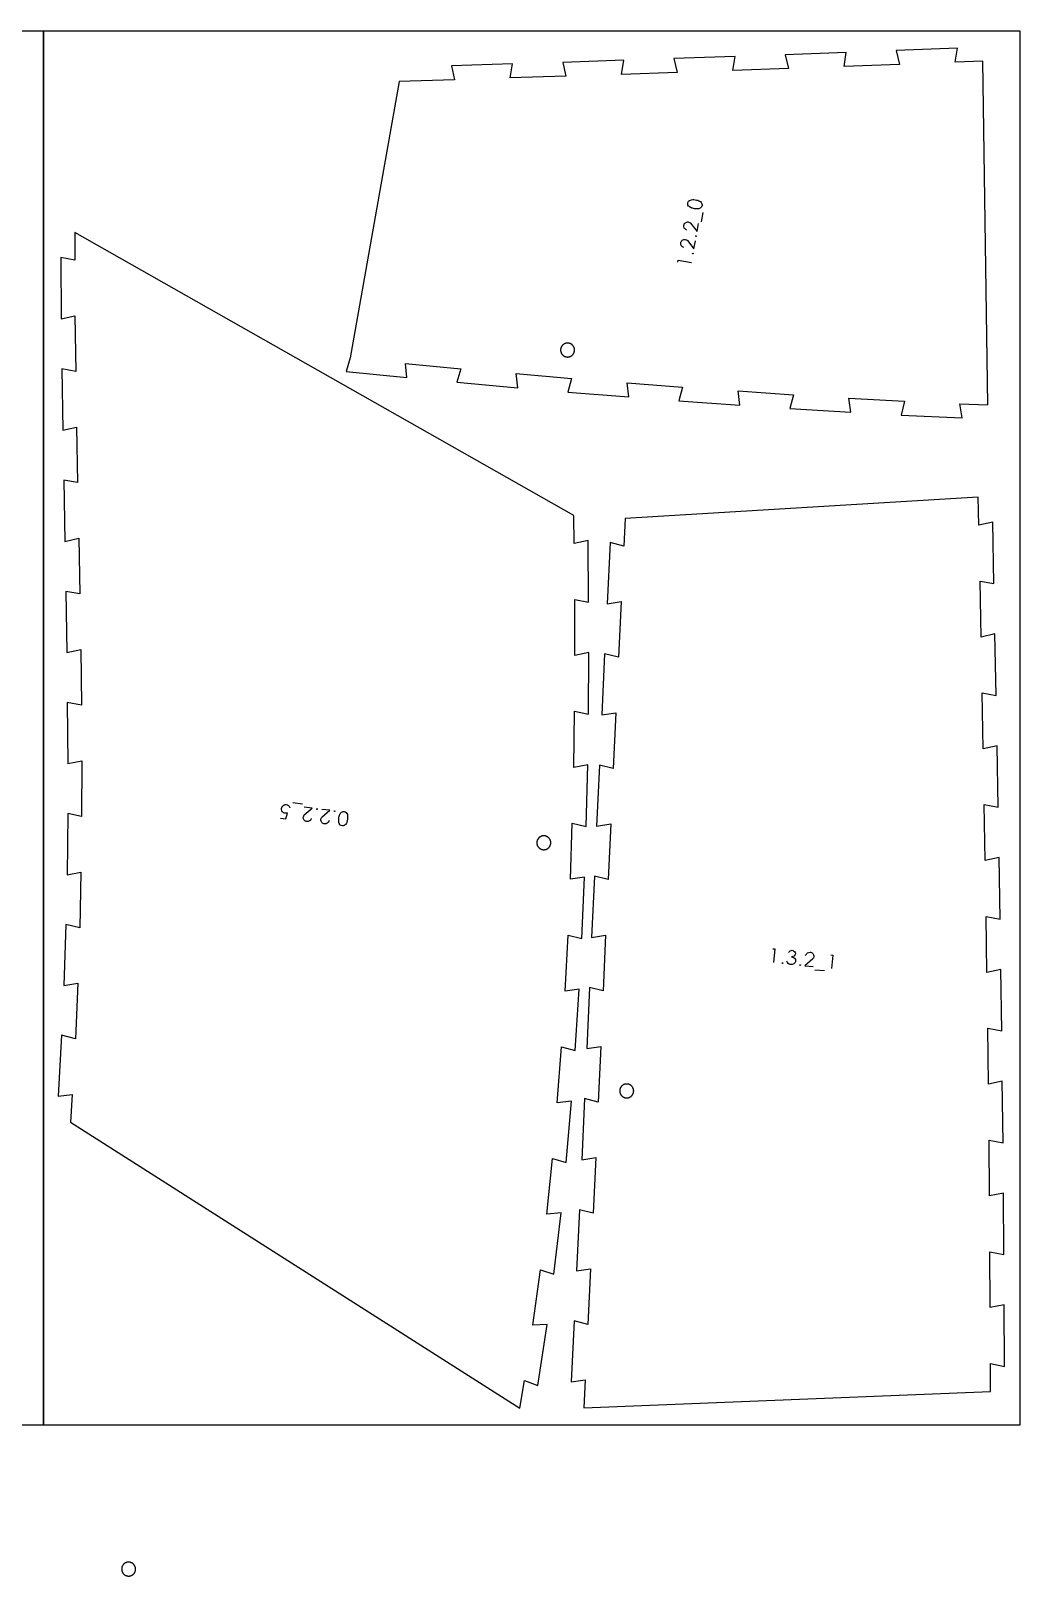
# Model space of a CAD drawing. Header units: millimetres. Extents: x 0 to 7990, y -2108 to -1000.
# Drawn here: x 3491 to 4195, y -2108 to -1000 of the extents above; entities that cross this region are included whole.
import ezdxf

# ---------------------------------------------------------------- set-up
doc = ezdxf.new("R2010")
doc.units = ezdxf.units.MM
doc.header["$MEASUREMENT"] = 0
for name, color, linetype, true_color in [('Default', 18, 'Continuous', 0x000000), ('nest$l_engrave_text', 5, 'Continuous', 0x0000ff), ('nest$l_inner_cut', 3, 'Continuous', 0x00ff00), ('nest$l_outer_cut', 1, 'Continuous', 0xff0000)]:
    doc.layers.add(name, color=color, linetype=linetype, true_color=true_color)

msp = doc.modelspace()

# ---------------------------------------------------------------- linework, layer by layer
at = {"layer": 'Default'}
for points in [[(2800, -2000), (2800, -1000), (3500, -1000), (3500, -2000)], [(3500, -2000), (3500, -1000), (4200, -1000), (4200, -2000)]]:
    msp.add_lwpolyline(points, close=True, dxfattribs=at)
at = {"layer": 'nest$l_engrave_text'}
for points in [[(3971.4, -1126.7), (3970.8, -1127.1), (3970, -1127.5), (3969, -1127.7), (3968.9, -1127.7), (3968.6, -1127.7), (3968.3, -1127.7), (3967.9, -1127.6), (3966.7, -1127.5), (3965.4, -1127.2), (3965, -1127.1), (3964.6, -1126.9), (3964.4, -1126.9), (3964.3, -1126.8), (3963.2, -1126.2), (3962.8, -1125.8), (3962.6, -1125.6), (3962.1, -1124.9), (3962, -1124.2), (3962, -1123.5), (3962.2, -1122.7), (3962.6, -1122), (3963.2, -1121.6), (3964, -1121.3), (3964.6, -1121.1), (3965.5, -1121), (3966.3, -1121), (3967.3, -1121.2), (3968.3, -1121.3), (3969.1, -1121.5), (3969.9, -1121.8), (3970.4, -1122.1), (3971, -1122.4), (3971.5, -1123), (3971.9, -1123.5), (3972.1, -1124), (3972.2, -1124.7), (3972.2, -1125.2), (3972, -1126)], [(3967.6, -1147.1), (3967.7, -1147), (3967.8, -1147), (3968, -1147), (3968, -1147.2), (3967.9, -1147.4), (3967.8, -1147.4), (3967.6, -1147.3)], [(3965.4, -1159.7), (3965.4, -1159.6), (3965.6, -1159.5), (3965.8, -1159.6), (3965.8, -1159.8), (3965.7, -1160), (3965.5, -1160), (3965.4, -1159.9)], [(3696.1, -1558.3), (3696, -1558.2), (3695.9, -1558), (3696, -1557.9), (3696.2, -1557.8), (3696.3, -1557.9), (3696.4, -1558.1), (3696.3, -1558.3)], [(3708.8, -1559.9), (3708.6, -1559.8), (3708.6, -1559.6), (3708.7, -1559.4), (3708.9, -1559.4), (3709, -1559.5), (3709, -1559.7), (3709, -1559.8)], [(3717, -1560.6), (3717.5, -1561.2), (3717.9, -1562), (3718.1, -1563), (3718.1, -1563.1), (3718.1, -1563.3), (3718.1, -1563.7), (3718.1, -1564.1), (3718, -1565.3), (3717.8, -1566.6), (3717.7, -1567.1), (3717.6, -1567.4), (3717.5, -1567.7), (3717.5, -1567.8), (3717.3, -1568.3), (3716.9, -1568.9), (3716.6, -1569.3), (3716.4, -1569.5), (3715.7, -1570), (3715, -1570.2), (3714.3, -1570.2), (3713.5, -1570), (3712.8, -1569.6), (3712.4, -1569.1), (3712, -1568.4), (3711.8, -1567.7), (3711.7, -1566.8), (3711.7, -1566.1), (3711.7, -1565), (3711.8, -1564), (3712, -1563.2), (3712.2, -1562.4), (3712.4, -1561.9), (3712.8, -1561.3), (3713.3, -1560.7), (3713.8, -1560.3), (3714.3, -1560.1), (3714.9, -1559.9), (3715.5, -1559.9), (3716.3, -1560.1)], [(4029.9, -1668.4), (4030.1, -1668.4), (4030.1, -1668.6), (4030, -1668.8), (4029.9, -1668.8), (4029.7, -1668.7), (4029.7, -1668.6), (4029.7, -1668.4)], [(4042.6, -1669.7), (4042.8, -1669.8), (4042.8, -1669.9), (4042.7, -1670.1), (4042.6, -1670.2), (4042.4, -1670.1), (4042.3, -1669.9), (4042.4, -1669.7)]]:
    msp.add_lwpolyline(points, close=True, dxfattribs=at)
for points in [[(3971.9, -1136.9), (3973.1, -1130.2)], [(3961.3, -1142.8), (3960.9, -1142.6), (3960.3, -1142.2), (3959.9, -1141.8), (3959.5, -1141.4), (3959.2, -1140.5), (3959.1, -1139.5), (3959.3, -1138.9), (3959.5, -1138.4), (3959.8, -1138), (3960.3, -1137.6), (3961.3, -1137.1), (3961.8, -1137), (3962.3, -1137), (3963.3, -1137.3), (3963.5, -1137.5), (3963.7, -1137.5), (3964, -1137.8), (3968.6, -1143.8), (3969.7, -1138.1)], [(3959.1, -1155.4), (3958.7, -1155.1), (3958.1, -1154.8), (3957.6, -1154.4), (3957.3, -1153.9), (3957, -1153), (3956.9, -1152), (3957.1, -1151.5), (3957.3, -1151), (3957.6, -1150.5), (3958, -1150.1), (3959.1, -1149.7), (3959.6, -1149.6), (3960.1, -1149.6), (3961.1, -1149.9), (3961.3, -1150), (3961.5, -1150.1), (3961.8, -1150.4), (3966.4, -1156.4), (3967.4, -1150.6)], [(3954.8, -1165.9), (3955.1, -1164.5), (3964.7, -1166.2)], [(3670, -1564.6), (3673.7, -1565), (3675.1, -1561), (3674.5, -1561), (3673.6, -1561.1), (3672.8, -1561), (3672.2, -1560.7), (3671.6, -1560.4), (3671.2, -1560), (3670.8, -1559.3), (3670.6, -1558.5), (3670.6, -1557.8), (3670.9, -1557), (3671.2, -1556.3), (3671.7, -1555.7), (3672.4, -1555.2), (3673.2, -1554.9), (3674.1, -1554.8), (3674.9, -1555.1), (3675.6, -1555.5), (3676.2, -1556.1), (3676.4, -1556.6), (3676.6, -1557), (3676.6, -1557.1)], [(3685.7, -1554.5), (3678.9, -1553.7)], [(3692.1, -1564.8), (3691.9, -1565.2), (3691.6, -1565.9), (3691.2, -1566.3), (3690.8, -1566.6), (3689.9, -1567), (3688.9, -1567.1), (3688.4, -1567), (3687.8, -1566.8), (3687.4, -1566.5), (3686.9, -1566.1), (3686.4, -1565.1), (3686.3, -1564.6), (3686.3, -1564.1), (3686.6, -1563.1), (3686.7, -1562.8), (3686.7, -1562.7), (3687, -1562.3), (3692.7, -1557.4), (3686.9, -1556.7)], [(3704.8, -1566.3), (3704.6, -1566.8), (3704.3, -1567.4), (3703.9, -1567.8), (3703.4, -1568.2), (3702.6, -1568.6), (3701.6, -1568.7), (3701, -1568.6), (3700.5, -1568.4), (3700, -1568.1), (3699.6, -1567.7), (3699.1, -1566.7), (3699, -1566.1), (3698.9, -1565.6), (3699.2, -1564.7), (3699.3, -1564.4), (3699.4, -1564.3), (3699.7, -1563.9), (3705.4, -1559), (3699.6, -1558.3)], [(4023, -1658.3), (4024.4, -1658.4), (4023.4, -1668.2)], [(4034.2, -1661), (4034.8, -1660.2), (4035.3, -1659.8), (4036.1, -1659.5), (4036.9, -1659.4), (4037.8, -1659.7), (4038.5, -1660.2), (4039, -1661), (4039.1, -1661.9), (4038.8, -1662.8), (4038.2, -1663.5), (4037.3, -1663.8), (4036.4, -1664), (4037.7, -1664.5), (4038.6, -1665.1), (4039.1, -1665.9), (4039.3, -1666.9), (4039.1, -1667.6), (4038.9, -1668.2), (4038.5, -1668.7), (4038, -1669.1), (4036.9, -1669.6), (4035.4, -1669.6), (4034.6, -1669.4), (4033.9, -1668.8), (4033.5, -1668.2), (4033.1, -1667.2)], [(4046.5, -1663.2), (4046.7, -1662.7), (4047, -1662.1), (4047.4, -1661.6), (4047.8, -1661.3), (4048.7, -1660.9), (4049.7, -1660.7), (4050.2, -1660.8), (4050.7, -1661), (4051.2, -1661.3), (4051.6, -1661.7), (4052.2, -1662.7), (4052.3, -1663.3), (4052.4, -1663.8), (4052.1, -1664.7), (4052, -1665), (4051.9, -1665.1), (4051.6, -1665.5), (4046, -1670.5), (4051.8, -1671.1)], [(4053.1, -1673.3), (4059.9, -1674)], [(4064.6, -1662.6), (4066, -1662.8), (4065, -1672.5)]]:
    msp.add_lwpolyline(points, dxfattribs=at)
at = {"layer": 'nest$l_inner_cut'}
for points in [[(3876.7, -1223.9), (3876.5, -1223.9), (3876.3, -1223.9), (3876.1, -1223.9), (3876, -1223.9), (3875.8, -1223.9), (3875.6, -1223.9), (3875.4, -1223.9), (3875.3, -1223.9), (3875.1, -1223.9), (3874.9, -1223.9), (3874.8, -1224), (3874.6, -1224), (3874.4, -1224.1), (3874.3, -1224.1), (3874.1, -1224.2), (3873.9, -1224.2), (3873.8, -1224.3), (3873.6, -1224.4), (3873.5, -1224.4), (3873.3, -1224.5), (3873.2, -1224.6), (3873, -1224.7), (3872.9, -1224.8), (3872.7, -1224.9), (3872.6, -1225), (3872.5, -1225.1), (3872.3, -1225.3), (3872.2, -1225.4), (3872.1, -1225.5), (3872, -1225.6), (3871.9, -1225.8), (3871.8, -1225.9), (3871.7, -1226), (3871.6, -1226.2), (3871.5, -1226.3), (3871.4, -1226.5), (3871.3, -1226.6), (3871.2, -1226.8), (3871.2, -1227), (3871.1, -1227.1), (3871, -1227.3), (3871, -1227.4), (3870.9, -1227.6), (3870.9, -1227.8), (3870.9, -1228), (3870.8, -1228.1), (3870.8, -1228.3), (3870.8, -1228.5), (3870.8, -1228.6), (3870.8, -1228.8), (3870.8, -1229), (3870.8, -1229.2), (3870.8, -1229.3), (3870.8, -1229.5), (3870.9, -1229.7), (3870.9, -1229.9), (3870.9, -1230), (3871, -1230.2), (3871, -1230.4), (3871.1, -1230.5), (3871.1, -1230.7), (3871.2, -1230.8), (3871.3, -1231), (3871.3, -1231.2), (3871.4, -1231.3), (3871.5, -1231.5), (3871.6, -1231.6), (3871.7, -1231.8), (3871.8, -1231.9), (3871.9, -1232), (3872, -1232.2), (3872.1, -1232.3), (3872.3, -1232.4), (3872.4, -1232.5), (3872.5, -1232.6), (3872.7, -1232.8), (3872.8, -1232.9), (3872.9, -1233), (3873.1, -1233.1), (3873.2, -1233.2), (3873.4, -1233.2), (3873.5, -1233.3), (3873.7, -1233.4), (3873.8, -1233.5), (3874, -1233.5), (3874.2, -1233.6), (3874.3, -1233.6), (3874.5, -1233.7), (3874.7, -1233.7), (3874.8, -1233.8), (3875, -1233.8), (3875.2, -1233.8), (3875.3, -1233.8), (3875.5, -1233.9), (3875.7, -1233.9), (3875.9, -1233.9), (3876, -1233.9), (3876.2, -1233.8), (3876.4, -1233.8), (3876.6, -1233.8), (3876.7, -1233.8), (3876.9, -1233.7), (3877.1, -1233.7), (3877.2, -1233.7), (3877.4, -1233.6), (3877.6, -1233.5), (3877.7, -1233.5), (3877.9, -1233.4), (3878, -1233.3), (3878.2, -1233.2), (3878.3, -1233.2), (3878.5, -1233.1), (3878.6, -1233), (3878.8, -1232.9), (3878.9, -1232.8), (3879, -1232.7), (3879.2, -1232.5), (3879.3, -1232.4), (3879.4, -1232.3), (3879.5, -1232.2), (3879.7, -1232), (3879.8, -1231.9), (3879.9, -1231.8), (3880, -1231.6), (3880.1, -1231.5), (3880.1, -1231.3), (3880.2, -1231.2), (3880.3, -1231), (3880.4, -1230.9), (3880.4, -1230.7), (3880.5, -1230.5), (3880.6, -1230.4), (3880.6, -1230.2), (3880.6, -1230), (3880.7, -1229.9), (3880.7, -1229.7), (3880.7, -1229.5), (3880.8, -1229.3), (3880.8, -1229.2), (3880.8, -1229), (3880.8, -1228.8), (3880.8, -1228.7), (3880.8, -1228.5), (3880.8, -1228.3), (3880.7, -1228.1), (3880.7, -1228), (3880.7, -1227.8), (3880.6, -1227.6), (3880.6, -1227.5), (3880.5, -1227.3), (3880.5, -1227.1), (3880.4, -1227), (3880.3, -1226.8), (3880.3, -1226.7), (3880.2, -1226.5), (3880.1, -1226.3), (3880, -1226.2), (3879.9, -1226.1), (3879.8, -1225.9), (3879.7, -1225.8), (3879.6, -1225.6), (3879.5, -1225.5), (3879.4, -1225.4), (3879.2, -1225.3), (3879.1, -1225.1), (3879, -1225), (3878.9, -1224.9), (3878.7, -1224.8), (3878.6, -1224.7), (3878.4, -1224.6), (3878.3, -1224.5), (3878.1, -1224.4), (3878, -1224.4), (3877.8, -1224.3), (3877.7, -1224.2), (3877.5, -1224.2), (3877.3, -1224.1), (3877.2, -1224.1), (3877, -1224), (3876.8, -1224)], [(3853.8, -1581.7), (3853.8, -1581.8), (3853.8, -1582), (3853.8, -1582.2), (3853.8, -1582.4), (3853.8, -1582.5), (3853.8, -1582.7), (3853.8, -1582.9), (3853.8, -1583.1), (3853.8, -1583.2), (3853.9, -1583.4), (3853.9, -1583.6), (3854, -1583.7), (3854, -1583.9), (3854.1, -1584.1), (3854.1, -1584.2), (3854.2, -1584.4), (3854.3, -1584.5), (3854.4, -1584.7), (3854.5, -1584.8), (3854.5, -1585), (3854.6, -1585.1), (3854.7, -1585.3), (3854.9, -1585.4), (3855, -1585.5), (3855.1, -1585.7), (3855.2, -1585.8), (3855.3, -1585.9), (3855.5, -1586), (3855.6, -1586.1), (3855.7, -1586.3), (3855.9, -1586.4), (3856, -1586.5), (3856.1, -1586.5), (3856.3, -1586.6), (3856.5, -1586.7), (3856.6, -1586.8), (3856.8, -1586.9), (3856.9, -1586.9), (3857.1, -1587), (3857.3, -1587), (3857.4, -1587.1), (3857.6, -1587.1), (3857.8, -1587.2), (3857.9, -1587.2), (3858.1, -1587.2), (3858.3, -1587.3), (3858.4, -1587.3), (3858.6, -1587.3), (3858.8, -1587.3), (3859, -1587.3), (3859.1, -1587.3), (3859.3, -1587.2), (3859.5, -1587.2), (3859.7, -1587.2), (3859.8, -1587.2), (3860, -1587.1), (3860.2, -1587.1), (3860.3, -1587), (3860.5, -1587), (3860.7, -1586.9), (3860.8, -1586.8), (3861, -1586.8), (3861.1, -1586.7), (3861.3, -1586.6), (3861.4, -1586.5), (3861.6, -1586.4), (3861.7, -1586.3), (3861.8, -1586.2), (3862, -1586.1), (3862.1, -1586), (3862.2, -1585.9), (3862.4, -1585.7), (3862.5, -1585.6), (3862.6, -1585.5), (3862.7, -1585.3), (3862.8, -1585.2), (3862.9, -1585.1), (3863, -1584.9), (3863.1, -1584.8), (3863.2, -1584.6), (3863.2, -1584.5), (3863.3, -1584.3), (3863.4, -1584.1), (3863.5, -1584), (3863.5, -1583.8), (3863.6, -1583.7), (3863.6, -1583.5), (3863.6, -1583.3), (3863.7, -1583.1), (3863.7, -1583), (3863.7, -1582.8), (3863.7, -1582.6), (3863.7, -1582.5), (3863.8, -1582.3), (3863.7, -1582.1), (3863.7, -1581.9), (3863.7, -1581.8), (3863.7, -1581.6), (3863.7, -1581.4), (3863.6, -1581.2), (3863.6, -1581.1), (3863.6, -1580.9), (3863.5, -1580.7), (3863.5, -1580.6), (3863.4, -1580.4), (3863.3, -1580.3), (3863.3, -1580.1), (3863.2, -1579.9), (3863.1, -1579.8), (3863, -1579.6), (3862.9, -1579.5), (3862.8, -1579.4), (3862.7, -1579.2), (3862.6, -1579.1), (3862.5, -1578.9), (3862.4, -1578.8), (3862.2, -1578.7), (3862.1, -1578.6), (3862, -1578.5), (3861.9, -1578.4), (3861.7, -1578.3), (3861.6, -1578.1), (3861.4, -1578.1), (3861.3, -1578), (3861.1, -1577.9), (3861, -1577.8), (3860.8, -1577.7), (3860.7, -1577.7), (3860.5, -1577.6), (3860.3, -1577.5), (3860.2, -1577.5), (3860, -1577.4), (3859.8, -1577.4), (3859.7, -1577.4), (3859.5, -1577.3), (3859.3, -1577.3), (3859.1, -1577.3), (3859, -1577.3), (3858.8, -1577.3), (3858.6, -1577.3), (3858.5, -1577.3), (3858.3, -1577.3), (3858.1, -1577.3), (3857.9, -1577.3), (3857.8, -1577.4), (3857.6, -1577.4), (3857.4, -1577.5), (3857.3, -1577.5), (3857.1, -1577.6), (3856.9, -1577.6), (3856.8, -1577.7), (3856.6, -1577.8), (3856.5, -1577.8), (3856.3, -1577.9), (3856.2, -1578), (3856, -1578.1), (3855.9, -1578.2), (3855.7, -1578.3), (3855.6, -1578.4), (3855.5, -1578.5), (3855.3, -1578.6), (3855.2, -1578.8), (3855.1, -1578.9), (3855, -1579), (3854.9, -1579.1), (3854.8, -1579.3), (3854.6, -1579.4), (3854.6, -1579.6), (3854.5, -1579.7), (3854.4, -1579.9), (3854.3, -1580), (3854.2, -1580.2), (3854.1, -1580.3), (3854.1, -1580.5), (3854, -1580.7), (3854, -1580.8), (3853.9, -1581), (3853.9, -1581.2), (3853.8, -1581.3), (3853.8, -1581.5)], [(3923.1, -1760.8), (3923.1, -1760.6), (3923.2, -1760.4), (3923.2, -1760.3), (3923.2, -1760.1), (3923.1, -1759.9), (3923.1, -1759.7), (3923.1, -1759.6), (3923.1, -1759.4), (3923.1, -1759.2), (3923, -1759), (3923, -1758.9), (3922.9, -1758.7), (3922.9, -1758.6), (3922.8, -1758.4), (3922.7, -1758.2), (3922.7, -1758.1), (3922.6, -1757.9), (3922.5, -1757.8), (3922.4, -1757.6), (3922.3, -1757.5), (3922.2, -1757.3), (3922.1, -1757.2), (3922, -1757.1), (3921.9, -1756.9), (3921.8, -1756.8), (3921.7, -1756.7), (3921.5, -1756.6), (3921.4, -1756.4), (3921.3, -1756.3), (3921.1, -1756.2), (3921, -1756.1), (3920.8, -1756), (3920.7, -1755.9), (3920.5, -1755.9), (3920.4, -1755.8), (3920.2, -1755.7), (3920.1, -1755.6), (3919.9, -1755.6), (3919.7, -1755.5), (3919.6, -1755.5), (3919.4, -1755.4), (3919.2, -1755.4), (3919.1, -1755.3), (3918.9, -1755.3), (3918.7, -1755.3), (3918.6, -1755.3), (3918.4, -1755.3), (3918.2, -1755.3), (3918, -1755.3), (3917.9, -1755.3), (3917.7, -1755.3), (3917.5, -1755.3), (3917.3, -1755.3), (3917.2, -1755.3), (3917, -1755.4), (3916.8, -1755.4), (3916.7, -1755.5), (3916.5, -1755.5), (3916.3, -1755.6), (3916.2, -1755.7), (3916, -1755.7), (3915.9, -1755.8), (3915.7, -1755.9), (3915.6, -1756), (3915.4, -1756.1), (3915.3, -1756.2), (3915.1, -1756.3), (3915, -1756.4), (3914.9, -1756.5), (3914.7, -1756.6), (3914.6, -1756.7), (3914.5, -1756.9), (3914.4, -1757), (3914.3, -1757.1), (3914.2, -1757.3), (3914.1, -1757.4), (3914, -1757.5), (3913.9, -1757.7), (3913.8, -1757.8), (3913.7, -1758), (3913.6, -1758.1), (3913.6, -1758.3), (3913.5, -1758.5), (3913.4, -1758.6), (3913.4, -1758.8), (3913.3, -1759), (3913.3, -1759.1), (3913.3, -1759.3), (3913.2, -1759.5), (3913.2, -1759.6), (3913.2, -1759.8), (3913.2, -1760), (3913.2, -1760.2), (3913.2, -1760.3), (3913.2, -1760.5), (3913.2, -1760.7), (3913.2, -1760.9), (3913.2, -1761), (3913.2, -1761.2), (3913.3, -1761.4), (3913.3, -1761.5), (3913.4, -1761.7), (3913.4, -1761.9), (3913.5, -1762), (3913.6, -1762.2), (3913.6, -1762.3), (3913.7, -1762.5), (3913.8, -1762.7), (3913.9, -1762.8), (3914, -1763), (3914.1, -1763.1), (3914.2, -1763.2), (3914.3, -1763.4), (3914.4, -1763.5), (3914.5, -1763.6), (3914.6, -1763.8), (3914.7, -1763.9), (3914.9, -1764), (3915, -1764.1), (3915.1, -1764.2), (3915.3, -1764.3), (3915.4, -1764.4), (3915.6, -1764.5), (3915.7, -1764.6), (3915.9, -1764.7), (3916, -1764.8), (3916.2, -1764.8), (3916.3, -1764.9), (3916.5, -1765), (3916.7, -1765), (3916.8, -1765.1), (3917, -1765.1), (3917.2, -1765.2), (3917.3, -1765.2), (3917.5, -1765.2), (3917.7, -1765.2), (3917.9, -1765.2), (3918, -1765.2), (3918.2, -1765.2), (3918.4, -1765.2), (3918.5, -1765.2), (3918.7, -1765.2), (3918.9, -1765.2), (3919.1, -1765.2), (3919.2, -1765.1), (3919.4, -1765.1), (3919.6, -1765), (3919.7, -1765), (3919.9, -1764.9), (3920.1, -1764.9), (3920.2, -1764.8), (3920.4, -1764.7), (3920.5, -1764.7), (3920.7, -1764.6), (3920.8, -1764.5), (3921, -1764.4), (3921.1, -1764.3), (3921.3, -1764.2), (3921.4, -1764.1), (3921.5, -1764), (3921.6, -1763.8), (3921.8, -1763.7), (3921.9, -1763.6), (3922, -1763.5), (3922.1, -1763.3), (3922.2, -1763.2), (3922.3, -1763), (3922.4, -1762.9), (3922.5, -1762.7), (3922.6, -1762.6), (3922.7, -1762.4), (3922.7, -1762.3), (3922.8, -1762.1), (3922.9, -1762), (3922.9, -1761.8), (3923, -1761.6), (3923, -1761.5), (3923.1, -1761.3), (3923.1, -1761.1), (3923.1, -1760.9)], [(3560.4, -2108.2), (3560.5, -2108.2), (3560.7, -2108.2), (3560.9, -2108.2), (3561.1, -2108.2), (3561.2, -2108.2), (3561.4, -2108.2), (3561.6, -2108.2), (3561.7, -2108.2), (3561.9, -2108.1), (3562.1, -2108.1), (3562.3, -2108.1), (3562.4, -2108), (3562.6, -2108), (3562.8, -2107.9), (3562.9, -2107.9), (3563.1, -2107.8), (3563.2, -2107.7), (3563.4, -2107.6), (3563.5, -2107.6), (3563.7, -2107.5), (3563.8, -2107.4), (3564, -2107.3), (3564.1, -2107.2), (3564.3, -2107.1), (3564.4, -2107), (3564.5, -2106.8), (3564.6, -2106.7), (3564.8, -2106.6), (3564.9, -2106.5), (3565, -2106.3), (3565.1, -2106.2), (3565.2, -2106), (3565.3, -2105.9), (3565.4, -2105.7), (3565.5, -2105.6), (3565.5, -2105.4), (3565.6, -2105.3), (3565.7, -2105.1), (3565.7, -2105), (3565.8, -2104.8), (3565.9, -2104.6), (3565.9, -2104.5), (3565.9, -2104.3), (3566, -2104.1), (3566, -2104), (3566, -2103.8), (3566, -2103.6), (3566.1, -2103.4), (3566.1, -2103.3), (3566.1, -2103.1), (3566, -2102.9), (3566, -2102.7), (3566, -2102.6), (3566, -2102.4), (3566, -2102.2), (3565.9, -2102.1), (3565.9, -2101.9), (3565.8, -2101.7), (3565.8, -2101.6), (3565.7, -2101.4), (3565.6, -2101.2), (3565.6, -2101.1), (3565.5, -2100.9), (3565.4, -2100.8), (3565.3, -2100.6), (3565.2, -2100.5), (3565.1, -2100.3), (3565, -2100.2), (3564.9, -2100.1), (3564.8, -2099.9), (3564.7, -2099.8), (3564.6, -2099.7), (3564.5, -2099.6), (3564.3, -2099.4), (3564.2, -2099.3), (3564.1, -2099.2), (3563.9, -2099.1), (3563.8, -2099), (3563.6, -2098.9), (3563.5, -2098.8), (3563.3, -2098.8), (3563.2, -2098.7), (3563, -2098.6), (3562.8, -2098.6), (3562.7, -2098.5), (3562.5, -2098.4), (3562.3, -2098.4), (3562.2, -2098.3), (3562, -2098.3), (3561.8, -2098.3), (3561.7, -2098.3), (3561.5, -2098.2), (3561.3, -2098.2), (3561.1, -2098.2), (3561, -2098.2), (3560.8, -2098.2), (3560.6, -2098.2), (3560.5, -2098.3), (3560.3, -2098.3), (3560.1, -2098.3), (3559.9, -2098.3), (3559.8, -2098.4), (3559.6, -2098.4), (3559.4, -2098.5), (3559.3, -2098.5), (3559.1, -2098.6), (3559, -2098.7), (3558.8, -2098.8), (3558.6, -2098.8), (3558.5, -2098.9), (3558.4, -2099), (3558.2, -2099.1), (3558.1, -2099.2), (3557.9, -2099.3), (3557.8, -2099.4), (3557.7, -2099.5), (3557.5, -2099.7), (3557.4, -2099.8), (3557.3, -2099.9), (3557.2, -2100.1), (3557.1, -2100.2), (3557, -2100.3), (3556.9, -2100.5), (3556.8, -2100.6), (3556.7, -2100.8), (3556.6, -2100.9), (3556.5, -2101.1), (3556.5, -2101.2), (3556.4, -2101.4), (3556.3, -2101.6), (3556.3, -2101.7), (3556.2, -2101.9), (3556.2, -2102.1), (3556.2, -2102.2), (3556.1, -2102.4), (3556.1, -2102.6), (3556.1, -2102.7), (3556.1, -2102.9), (3556.1, -2103.1), (3556.1, -2103.3), (3556.1, -2103.4), (3556.1, -2103.6), (3556.1, -2103.8), (3556.1, -2104), (3556.1, -2104.1), (3556.2, -2104.3), (3556.2, -2104.5), (3556.3, -2104.6), (3556.3, -2104.8), (3556.4, -2105), (3556.4, -2105.1), (3556.5, -2105.3), (3556.6, -2105.4), (3556.7, -2105.6), (3556.7, -2105.7), (3556.8, -2105.9), (3556.9, -2106), (3557, -2106.2), (3557.1, -2106.3), (3557.2, -2106.5), (3557.4, -2106.6), (3557.5, -2106.7), (3557.6, -2106.8), (3557.7, -2106.9), (3557.9, -2107.1), (3558, -2107.2), (3558.1, -2107.3), (3558.3, -2107.4), (3558.4, -2107.5), (3558.6, -2107.6), (3558.7, -2107.6), (3558.9, -2107.7), (3559, -2107.8), (3559.2, -2107.9), (3559.4, -2107.9), (3559.5, -2108), (3559.7, -2108), (3559.9, -2108.1), (3560, -2108.1), (3560.2, -2108.1)]]:
    msp.add_lwpolyline(points, close=True, dxfattribs=at)
at = {"layer": 'nest$l_outer_cut'}
for points in [[(3720, -1234.5), (3717, -1244.2), (3760.6, -1248.6), (3759.6, -1238.5), (3799.3, -1242.3), (3796.4, -1252), (3840.1, -1255.9), (3839, -1245.8), (3878.7, -1249.2), (3876, -1259), (3919.7, -1262.5), (3918.5, -1252.4), (3958.2, -1255.4), (3955.5, -1265.2), (3999.2, -1268.4), (3998, -1258.2), (4037.7, -1261), (4035.1, -1270.8), (4078.9, -1273.5), (4077.5, -1263.4), (4117.3, -1265.6), (4114.9, -1275.5), (4158.7, -1277.5), (4157.1, -1267.4), (4177, -1268.2), (4173.6, -1021.7), (4153.7, -1022.5), (4155.3, -1012.4), (4111.5, -1014.1), (4113.8, -1024.1), (4074, -1025.6), (4075.6, -1015.5), (4031.7, -1017.1), (4034.1, -1027), (3994.2, -1028.5), (3995.9, -1018.4), (3952, -1019.9), (3954.4, -1029.8), (3914.5, -1031.2), (3916.1, -1021.1), (3872.3, -1022.6), (3874.6, -1032.5), (3834.7, -1033.7), (3836.4, -1023.7), (3792.5, -1025), (3794.8, -1035), (3755, -1036.2)], [(3522.4, -1144.5), (3522.4, -1164.5), (3512.4, -1162.5), (3512.7, -1206.4), (3522.6, -1204.3), (3523.1, -1244.2), (3513.1, -1242.4), (3513.8, -1286.3), (3523.8, -1284.1), (3524.5, -1324), (3514.5, -1322.2), (3515.3, -1366.1), (3525.3, -1363.9), (3526, -1403.8), (3516, -1402), (3516.7, -1445.8), (3526.7, -1443.7), (3527.2, -1483.6), (3517.1, -1481.6), (3517.4, -1525.5), (3527.4, -1523.5), (3527.3, -1563.4), (3517.4, -1561.3), (3516.9, -1605.2), (3526.9, -1603.3), (3526, -1643.2), (3516.1, -1640.8), (3514.6, -1684.7), (3524.7, -1683), (3522.9, -1722.9), (3513, -1720.3), (3510.5, -1764.1), (3520.6, -1762.7), (3519.4, -1782.6), (3841.5, -1987.8), (3844.8, -1968), (3854.4, -1971.5), (3861.1, -1927.8), (3850.9, -1928.3), (3856.3, -1888.5), (3865.9, -1891.7), (3871.1, -1847.8), (3860.9, -1848.6), (3865, -1808.7), (3874.7, -1811.6), (3878.6, -1767.6), (3868.4, -1768.7), (3871.4, -1728.7), (3881.3, -1731.3), (3884.1, -1687.2), (3874, -1688.6), (3876.1, -1648.5), (3886, -1651), (3887.9, -1606.9), (3877.8, -1608.4), (3879.2, -1568.3), (3889.1, -1570.6), (3890.2, -1526.4), (3880.2, -1528.2), (3880.8, -1488), (3890.7, -1490.1), (3891, -1445.9), (3881, -1447.9), (3880.9, -1407.7), (3890.9, -1409.7), (3890.5, -1365.5), (3880.5, -1367.6), (3880.2, -1347.5)], [(3917.2, -1349.6), (3916.2, -1369.5), (3906.3, -1367), (3904.1, -1410.8), (3914.1, -1409.3), (3912.2, -1449.2), (3902.3, -1446.7), (3900.3, -1490.6), (3910.3, -1489.1), (3908.5, -1528.9), (3898.6, -1526.5), (3896.6, -1570.4), (3906.7, -1568.8), (3904.9, -1608.7), (3895, -1606.3), (3893, -1650.1), (3903.1, -1648.6), (3901.3, -1688.4), (3891.4, -1686), (3889.5, -1729.9), (3899.6, -1728.3), (3897.8, -1768.2), (3887.9, -1765.7), (3885.9, -1809.6), (3896, -1808.1), (3894.2, -1847.9), (3884.3, -1845.5), (3882.2, -1889.3), (3892.3, -1887.8), (3890.4, -1927.7), (3880.5, -1925.2), (3878.3, -1969), (3888.4, -1967.5), (3887.4, -1987.5), (4179, -1975.9), (4179, -1955.8), (4189, -1957.8), (4188.8, -1913.7), (4178.9, -1915.7), (4178.6, -1875.6), (4188.6, -1877.6), (4188.3, -1833.5), (4178.3, -1835.5), (4178, -1795.5), (4188, -1797.4), (4187.5, -1753.3), (4177.5, -1755.4), (4177, -1715.3), (4187.1, -1717.2), (4186.5, -1673.1), (4176.5, -1675.2), (4175.9, -1635.1), (4185.9, -1637), (4185.2, -1592.9), (4175.3, -1595), (4174.6, -1554.9), (4184.6, -1556.8), (4183.8, -1512.7), (4173.8, -1514.9), (4173.1, -1474.8), (4183.1, -1476.6), (4182.2, -1432.5), (4172.3, -1434.7), (4171.5, -1394.6), (4181.5, -1396.4), (4180.6, -1352.3), (4170.7, -1354.5), (4170.2, -1334.5)]]:
    msp.add_lwpolyline(points, close=True, dxfattribs=at)

doc.saveas('drawing.dxf')
